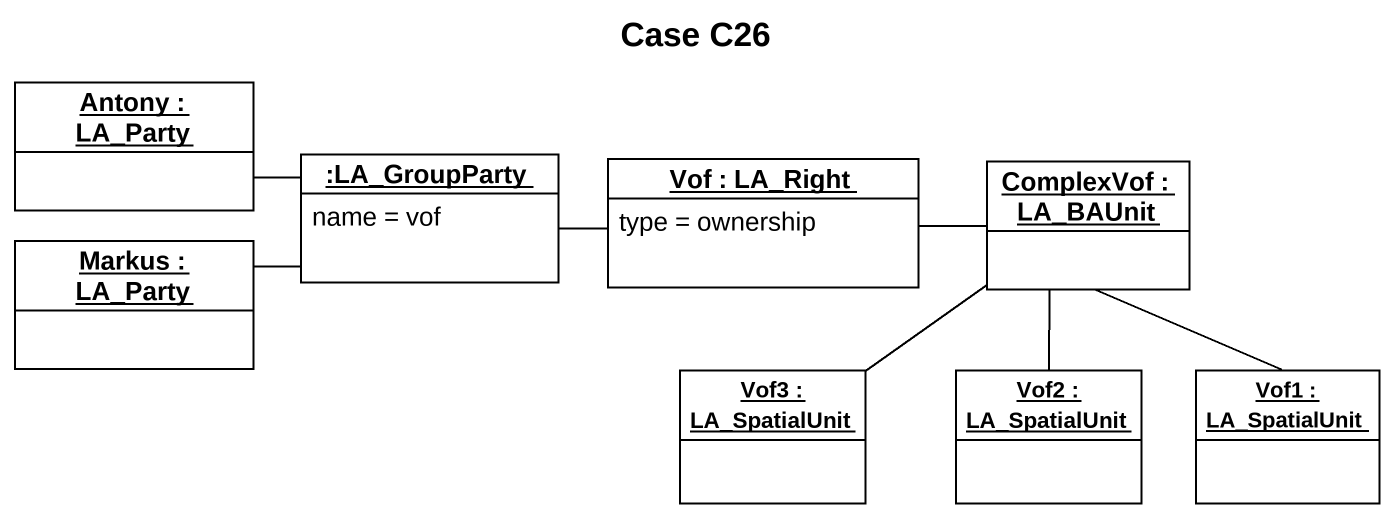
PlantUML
@startuml
title Case C26
hide circle
hide empty members
object "Antony : LA_Party" as Antony #FFFFFF
object ":LA_GroupParty" as LA_GroupParty #FFFFFF {
  name = vof
}
object "Vof : LA_Right" as Vof #FFFFFF {
  type = ownership
}
object "ComplexVof : LA_BAUnit" as ComplexVof #FFFFFF
object "Markus : LA_Party" as Markus #FFFFFF
object "Vof3 : LA_SpatialUnit" as Vof3 #FFFFFF
object "Vof2 : LA_SpatialUnit" as Vof2 #FFFFFF
object "Vof1 : LA_SpatialUnit" as Vof1 #FFFFFF
LA_GroupParty -left- Antony
LA_GroupParty -right- Vof
Vof -right- ComplexVof
Markus -right- LA_GroupParty
Vof3 -up- ComplexVof
Vof2 -up- ComplexVof
Vof1 -up- ComplexVof
@enduml
